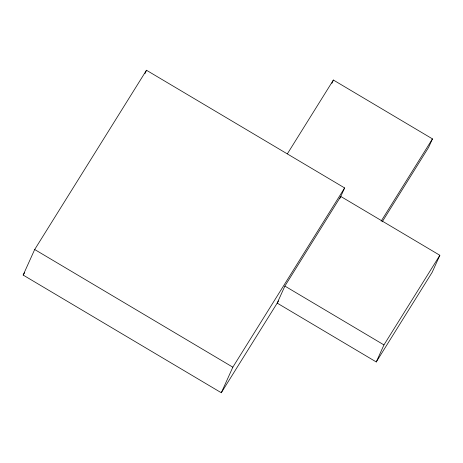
<?xml version="1.0" encoding="UTF-8"?>
<svg xmlns="http://www.w3.org/2000/svg" width="463" height="463" viewBox="0 0 463 463"><rect width="100%" height="100%" fill="white"/><g stroke="black" fill="none" stroke-linecap="round" stroke-linejoin="round"><path stroke-width="0.69" d="M278.523 300.973L221.297 392.746L23.15 275.068L34.69 249.511L146.482 70.254L344.622 187.932L339.888 198.413M145 73.536L146.482 70.254M331.902 83.317L333.383 80.041L432.454 138.877L428.605 147.396L382.218 221.783M221.297 392.746L232.837 367.182L344.622 187.932M284.884 286.076L277.187 303.115L376.263 361.95L432.158 272.325L439.85 255.287L340.78 196.451L284.884 286.076L383.954 344.912L376.263 361.95M23.15 275.068L24.678 272.626M287.373 153.814L333.383 80.041M381.124 221.187L432.454 138.877M383.954 344.912L439.85 255.287M34.69 249.511L232.837 367.182"/></g></svg>
